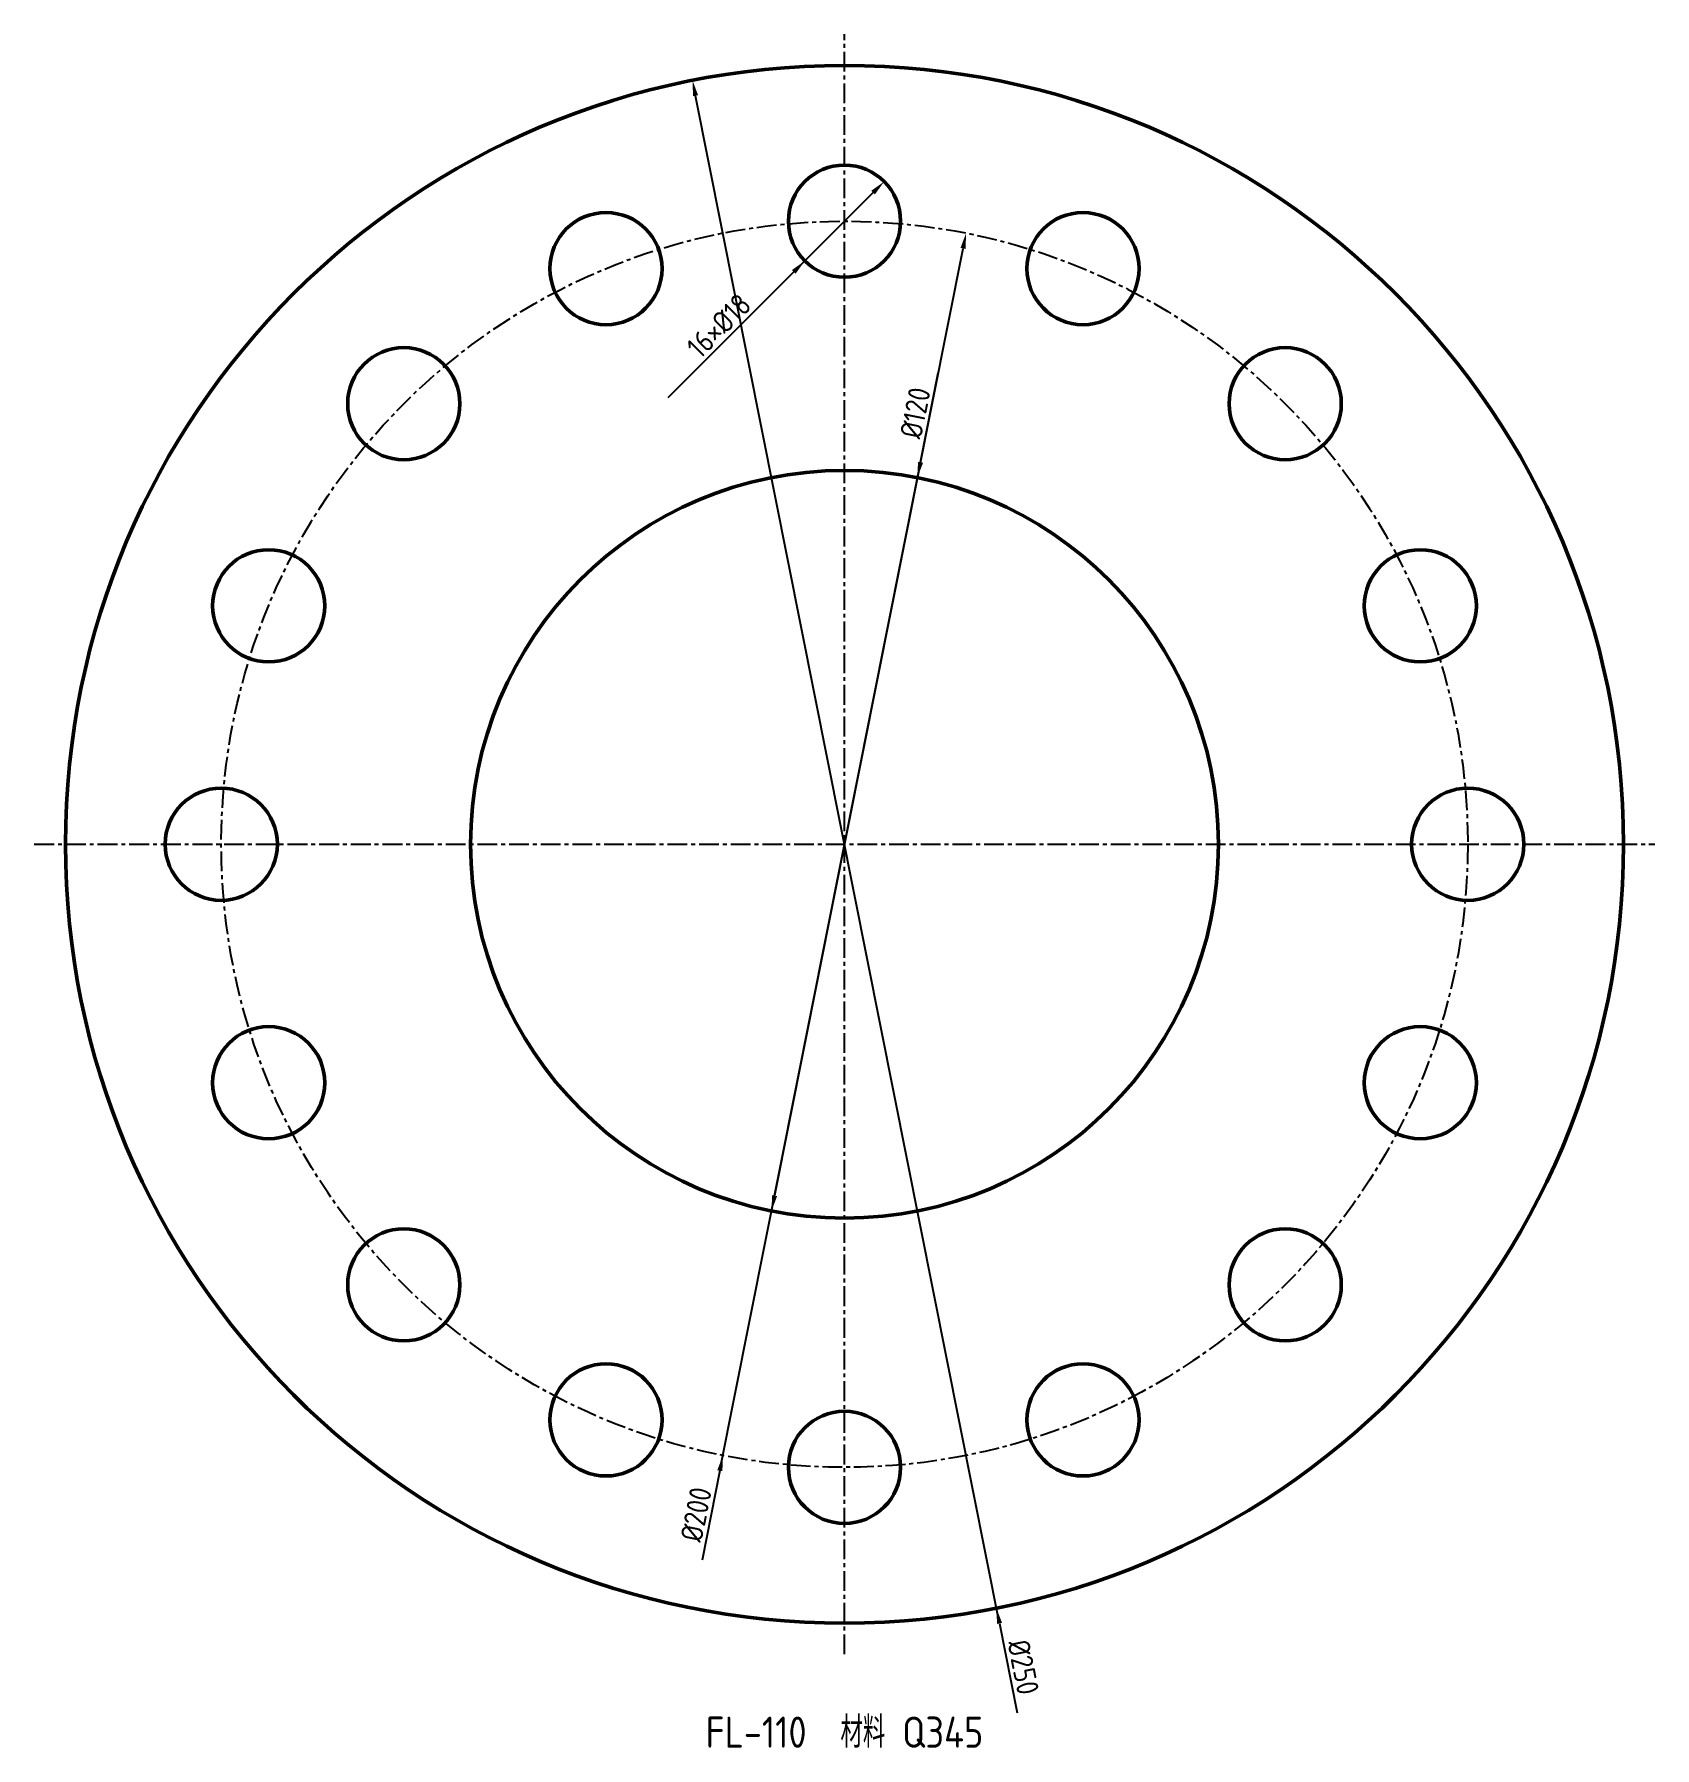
# Model space of a CAD drawing. Header units: millimetres. Extents: x -130 to 130, y -145 to 130.
import ezdxf
from ezdxf.enums import TextEntityAlignment as Align

# ---------------------------------------------------------------- set-up
doc = ezdxf.new("R2010")
doc.units = ezdxf.units.MM
doc.linetypes.add('CENTER', pattern=[5.08, 3.175, -0.635, 0.635, -0.635])
for name, color, linetype, lineweight in [('CENTER', 1, 'CENTER', 25), ('DIM', 3, 'Continuous', 18), ('HOLES', 7, 'Continuous', 50), ('OUTLINE', 7, 'Continuous', 50), ('TEXT', 7, 'Continuous', 25)]:
    doc.layers.add(name, color=color, linetype=linetype, lineweight=lineweight)
doc.styles.add('GB', font='gbenor.shx', dxfattribs={"bigfont": 'gbcbig.shx'})
doc.styles.get("Standard").update_dxf_attribs({"font": 'gbenor.shx', "bigfont": 'gbcbig.shx'})
doc.dimstyles.new('AGENTCAD', dxfattribs={"dimtxt": 3.5, "dimasz": 2.5, "dimexe": 1.25, "dimexo": 0.625, "dimtad": 1, "dimdsep": 46, "dimtxsty": 'Standard', "dimcen": 2.5, "dimazin": 3, "dimtfac": 1, "dimtmove": 0, "dimatfit": 3})

msp = doc.modelspace()

# ---------------------------------------------------------------- linework, layer by layer
at = {"layer": 'CENTER', "linetype": 'CENTER'}
for p, q in [((0, -130), (0, 130)), ((-130, 0), (130, 0))]:
    msp.add_line(p, q, dxfattribs=at)
msp.add_circle((0, 0), 100, dxfattribs=at)
at = {"layer": 'HOLES'}
for centre in [(0, 100), (-38.268, 92.388), (38.268, 92.388), (-70.711, 70.711), (70.711, 70.711), (-92.388, 38.268), (92.388, 38.268), (-100, 0), (100, 0), (-92.388, -38.268), (92.388, -38.268), (-70.711, -70.711), (70.711, -70.711), (-38.268, -92.388), (38.268, -92.388), (0, -100)]:
    msp.add_circle(centre, 9, dxfattribs=at)
at = {"layer": 'OUTLINE'}
for radius in [125, 60]:
    msp.add_circle((0, 0), radius, dxfattribs=at)

# ---------------------------------------------------------------- texts
at = {"layer": 'TEXT', "style": 'GB'}
msp.add_text('FL-110  材料 Q345', height=5, dxfattribs=at).set_placement((0, -145), align=Align.CENTER)

# ---------------------------------------------------------------- dimensions: what is measured, and where the dimension line sits
at = {"layer": 'DIM'}
for p1, p2 in [((-24.386, 122.598), (24.386, -122.598)), ((19.509, 98.079), (-19.509, -98.079)), ((-11.705, -58.847), (11.705, 58.847))]:
    msp.add_diameter_dim_2p(p1=p1, p2=p2, dimstyle='AGENTCAD', dxfattribs=at).render()
msp.add_diameter_dim_2p(p1=(6.364, 106.364), p2=(-6.364, 93.636), text='16×%%C18', dimstyle='AGENTCAD', dxfattribs=at).render()

doc.saveas('drawing.dxf')
